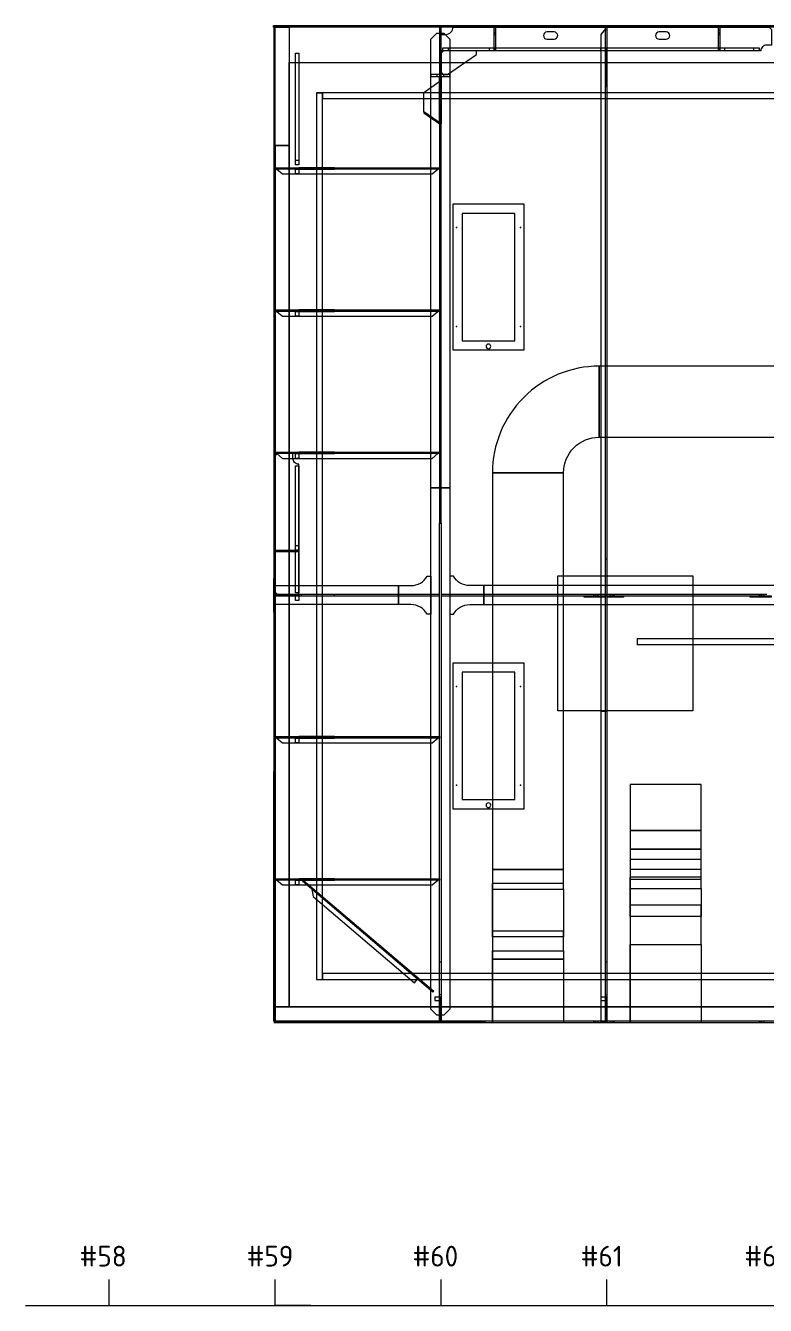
# Model space of a CAD drawing. Header units: millimetres. Extents: x -35117 to 70520, y -28859 to 27816.
# Drawn here: x 28503 to 31624, y -21036 to -15636 of the extents above; entities that cross this region are included whole.
import ezdxf

# ---------------------------------------------------------------- set-up
doc = ezdxf.new("R2010")
doc.units = ezdxf.units.MM
for name, color, linetype in [('-1', 7, 'Continuous'), ('-1102', 7, 'Continuous'), ('-1103', 7, 'Continuous'), ('-1109', 7, 'Continuous'), ('-1113', 7, 'Continuous'), ('-1114', 7, 'Continuous'), ('-1513', 7, 'Continuous'), ('-1602', 7, 'Continuous'), ('1', 7, 'Continuous')]:
    doc.layers.add(name, color=color, linetype=linetype)
doc.styles.add('Style_GOST_type_B', font='GOST type B')

msp = doc.modelspace()

# ---------------------------------------------------------------- linework, layer by layer
at = {"layer": '-1', "color": 1, "lineweight": 0}
for p, q in [((28855.364, -21035.87), (28855.364, -20926.495)), ((29555.364, -21035.87), (29555.364, -20926.495)), ((30255.364, -21035.87), (30255.364, -20926.495)), ((30955.364, -21035.87), (30955.364, -20926.495)), ((28502.818, -21035.87), (36042.652, -21035.87))]:
    msp.add_line(p, q, dxfattribs=at)
at = {"layer": '-1102', "color": 3, "lineweight": 0}
for p, q in [((29555.365, -17212.87), (29550.365, -17212.87)), ((29550.365, -17212.87), (29550.365, -17968.87)), ((29555.365, -17968.87), (29555.365, -17212.87)), ((29550.365, -17968.87), (29555.365, -17968.87)), ((29555.365, -17968.87), (29550.365, -17968.87)), ((29550.365, -17971.154), (29555.365, -17971.154)), ((29550.365, -17977.657), (29555.365, -17977.657)), ((29555.365, -17971.154), (29555.365, -17968.87)), ((29555.365, -17977.657), (29555.365, -17971.154)), ((29555.365, -17987.39), (29555.365, -17977.657)), ((29550.365, -17987.39), (29555.365, -17987.39)), ((29550.365, -17998.87), (29555.365, -17998.87)), ((30249.365, -18035.87), (29550.365, -18035.87)), ((29555.365, -17998.87), (29555.365, -17987.39)), ((29555.365, -18078.87), (29555.365, -17998.87)), ((30249.365, -18041.87), (30249.365, -18035.87)), ((30255.365, -18035.87), (30255.365, -18041.87)), ((30899.365, -18035.87), (30255.365, -18035.87)), ((30899.365, -18041.87), (30899.365, -18035.87)), ((30899.365, -18035.87), (30899.365, -18041.87)), ((30901.648, -18035.87), (30899.365, -18035.87)), ((30901.648, -18041.87), (30901.648, -18035.87)), ((30908.152, -18035.87), (30901.648, -18035.87)), ((30908.152, -18041.87), (30908.152, -18035.87)), ((30917.884, -18035.87), (30908.152, -18035.87)), ((30917.884, -18041.87), (30917.884, -18035.87)), ((30929.365, -18035.87), (30917.884, -18035.87)), ((30929.365, -18035.87), (30929.365, -18041.87)), ((30955.365, -18035.87), (30929.365, -18035.87)), ((30955.365, -18035.87), (30955.365, -18041.87)), ((30966.845, -18035.87), (30955.365, -18035.87)), ((30966.845, -18035.87), (30966.845, -18041.87)), ((30976.578, -18035.87), (30966.845, -18035.87)), ((30976.578, -18035.87), (30976.578, -18041.87)), ((30983.082, -18035.87), (30976.578, -18035.87)), ((30983.082, -18035.87), (30983.082, -18041.87)), ((30985.365, -18035.87), (30983.082, -18035.87)), ((30985.365, -18035.87), (30985.365, -18041.87)), ((31599.365, -18035.87), (30985.365, -18035.87)), ((30985.365, -18041.87), (30985.365, -18035.87)), ((31599.365, -18041.87), (31599.365, -18035.87)), ((31599.365, -18035.87), (31599.365, -18041.87)), ((31601.648, -18035.87), (31599.365, -18035.87)), ((31601.648, -18041.87), (31601.648, -18035.87)), ((31608.152, -18035.87), (31601.648, -18035.87)), ((31608.152, -18041.87), (31608.152, -18035.87)), ((31617.884, -18035.87), (31608.152, -18035.87)), ((31617.884, -18041.87), (31617.884, -18035.87)), ((31629.365, -18035.87), (31617.884, -18035.87)), ((29550.365, -18041.87), (30249.365, -18041.87)), ((29550.365, -18078.87), (29555.365, -18078.87)), ((29555.365, -18090.351), (29555.365, -18078.87)), ((30255.365, -18041.87), (30899.365, -18041.87)), ((30899.365, -18041.87), (30901.648, -18041.87)), ((30901.648, -18041.87), (30908.152, -18041.87)), ((30908.152, -18041.87), (30917.884, -18041.87)), ((30917.884, -18041.87), (30929.365, -18041.87)), ((30929.365, -18041.87), (30955.365, -18041.87)), ((30955.365, -18041.87), (30966.845, -18041.87)), ((30966.845, -18041.87), (30976.578, -18041.87)), ((30976.578, -18041.87), (30983.082, -18041.87)), ((30983.082, -18041.87), (30985.365, -18041.87)), ((30985.365, -18041.87), (31599.365, -18041.87)), ((31599.365, -18041.87), (31601.648, -18041.87)), ((31601.648, -18041.87), (31608.152, -18041.87)), ((31608.152, -18041.87), (31617.884, -18041.87)), ((31617.884, -18041.87), (31629.365, -18041.87)), ((29555.365, -18090.351), (29550.365, -18090.351)), ((29555.365, -18100.084), (29550.365, -18100.084)), ((29555.365, -18106.586), (29550.365, -18106.586)), ((29555.365, -18108.87), (29550.365, -18108.87)), ((29550.365, -18108.87), (29550.365, -18782.87)), ((29550.365, -18108.87), (29555.365, -18108.87)), ((29555.365, -18100.084), (29555.365, -18090.351)), ((29555.365, -18106.586), (29555.365, -18100.084)), ((29555.365, -18108.87), (29555.365, -18106.586)), ((29555.365, -18782.87), (29555.365, -18108.87)), ((29550.365, -18782.87), (29555.365, -18782.87)), ((29550.365, -19841.87), (35150.365, -19841.87)), ((30440.365, -19835.87), (30440.365, -19841.87)), ((30899.365, -19835.87), (30440.365, -19835.87)), ((30440.365, -19841.87), (30899.365, -19841.87)), ((30899.365, -19841.87), (30899.365, -19835.87)), ((30899.365, -19835.87), (30899.365, -19841.87)), ((30901.648, -19835.87), (30899.365, -19835.87)), ((30899.365, -19841.87), (30901.648, -19841.87)), ((30901.648, -19841.87), (30901.648, -19835.87)), ((30908.152, -19835.87), (30901.648, -19835.87)), ((30901.648, -19841.87), (30908.152, -19841.87)), ((30908.152, -19841.87), (30908.152, -19835.87)), ((30917.884, -19835.87), (30908.152, -19835.87)), ((30908.152, -19841.87), (30917.884, -19841.87)), ((30917.884, -19841.87), (30917.884, -19835.87)), ((30929.365, -19835.87), (30917.884, -19835.87)), ((30917.884, -19841.87), (30929.365, -19841.87)), ((30929.365, -19835.87), (30929.365, -19841.87)), ((30955.365, -19835.87), (30929.365, -19835.87)), ((30929.365, -19841.87), (30955.365, -19841.87)), ((30955.365, -19835.87), (30955.365, -19841.87)), ((30966.845, -19835.87), (30955.365, -19835.87)), ((30955.365, -19841.87), (30966.845, -19841.87)), ((30966.845, -19835.87), (30966.845, -19841.87)), ((30976.578, -19835.87), (30966.845, -19835.87)), ((30966.845, -19841.87), (30976.578, -19841.87)), ((30976.578, -19835.87), (30976.578, -19841.87)), ((30983.082, -19835.87), (30976.578, -19835.87)), ((30976.578, -19841.87), (30983.082, -19841.87)), ((30983.082, -19835.87), (30983.082, -19841.87)), ((30985.365, -19835.87), (30983.082, -19835.87)), ((30983.082, -19841.87), (30985.365, -19841.87)), ((30985.365, -19835.87), (30985.365, -19841.87)), ((31599.365, -19835.87), (30985.365, -19835.87)), ((30985.365, -19841.87), (30985.365, -19835.87)), ((30985.365, -19841.87), (31599.365, -19841.87)), ((31599.365, -19841.87), (31599.365, -19835.87)), ((31599.365, -19835.87), (31599.365, -19841.87)), ((31601.648, -19835.87), (31599.365, -19835.87)), ((31601.648, -19841.87), (31601.648, -19835.87)), ((31608.152, -19835.87), (31601.648, -19835.87)), ((31608.152, -19841.87), (31608.152, -19835.87)), ((31617.884, -19835.87), (31608.152, -19835.87)), ((31617.884, -19841.87), (31617.884, -19835.87)), ((31629.365, -19835.87), (31617.884, -19835.87))]:
    msp.add_line(p, q, dxfattribs=at)
for points in [[(29550.365, -15635.87), (33059.644, -15635.87)], [(29550.365, -15642.87), (29550.365, -17212.87), (29555.365, -17212.87), (29555.365, -15642.87), (29550.365, -15642.87)], [(33059.644, -15642.87), (29550.365, -15642.87)], [(30249.365, -15642.87), (30249.365, -17735.87), (30255.365, -17735.87), (30255.365, -15642.87), (30249.365, -15642.87)], [(30249.365, -15642.87), (30249.365, -15842.87), (30255.365, -15842.87), (30255.365, -15642.87), (30249.365, -15642.87)], [(30249.365, -19835.87), (30249.365, -17735.87), (30255.365, -17735.87), (30255.365, -19835.87), (30249.365, -19835.87)], [(29550.365, -19835.87), (29550.365, -18782.87), (29555.365, -18782.87), (29555.365, -19835.87), (29550.365, -19835.87)], [(29550.365, -19835.87), (30440.365, -19835.87), (30440.365, -19841.87), (29550.365, -19841.87)]]:
    msp.add_lwpolyline(points, dxfattribs=at)
at = {"layer": '-1103', "color": 7, "lineweight": 0}
for p, q in [((30859.365, -19841.87), (30948.365, -19841.87)), ((30930.712, -19841.87), (30928.569, -19841.87)), ((30934.365, -19841.87), (30930.712, -19841.87)), ((30950.365, -19841.87), (30935.365, -19841.87)), ((30956.365, -19841.87), (30950.365, -19841.87)), ((30956.365, -19841.87), (31025.365, -19841.87))]:
    msp.add_line(p, q, dxfattribs=at)
for points in [[(30859.365, -18041.87), (30948.365, -18041.87), (30948.365, -18047.87), (30859.365, -18047.87), (30859.365, -18041.87)], [(30956.365, -18041.87), (31025.365, -18041.87), (31025.365, -18047.87), (30956.365, -18047.87), (30956.365, -18041.87)], [(31559.365, -18041.87), (31648.365, -18041.87), (31648.365, -18047.87), (31559.365, -18047.87), (31559.365, -18041.87)]]:
    msp.add_lwpolyline(points, dxfattribs=at)
at = {"layer": '-1109', "color": 1, "lineweight": 0}
for p, q in [((30479.365, -15642.87), (30485.365, -15642.87)), ((30479.365, -15654.351), (30479.365, -15642.87)), ((30479.365, -15654.351), (30485.365, -15654.351)), ((30479.365, -15664.084), (30479.365, -15654.351)), ((30485.365, -15642.87), (30485.365, -15654.351)), ((30485.365, -15654.351), (30485.365, -15664.084)), ((30949.365, -15642.87), (30955.365, -15642.87)), ((30949.365, -15652.87), (30949.365, -15642.87)), ((30949.365, -15652.87), (30955.365, -15652.87)), ((30949.365, -15742.87), (30949.365, -15652.87)), ((30955.365, -15642.87), (30955.365, -15652.87)), ((30955.365, -15652.87), (30955.365, -15742.87)), ((31425.365, -15642.87), (31431.365, -15642.87)), ((31425.365, -15654.351), (31425.365, -15642.87)), ((31425.365, -15654.351), (31431.365, -15654.351)), ((31425.365, -15664.084), (31425.365, -15654.351)), ((31431.365, -15642.87), (31431.365, -15654.351)), ((31431.365, -15654.351), (31431.365, -15664.084)), ((30479.365, -15664.084), (30485.365, -15664.084)), ((30479.365, -15670.586), (30479.365, -15664.084)), ((30479.365, -15670.586), (30485.365, -15670.586)), ((30479.365, -15672.87), (30479.365, -15670.586)), ((30479.365, -15672.87), (30485.365, -15672.87)), ((30479.365, -15742.87), (30479.365, -15672.87)), ((30485.365, -15672.87), (30479.365, -15672.87)), ((30485.365, -15664.084), (30485.365, -15670.586)), ((30485.365, -15670.586), (30485.365, -15672.87)), ((30485.365, -15672.87), (30485.365, -15742.87)), ((31425.365, -15664.084), (31431.365, -15664.084)), ((31425.365, -15670.586), (31425.365, -15664.084)), ((31425.365, -15670.586), (31431.365, -15670.586)), ((31425.365, -15672.87), (31425.365, -15670.586)), ((31425.365, -15672.87), (31431.365, -15672.87)), ((31425.365, -15742.87), (31425.365, -15672.87)), ((31431.365, -15672.87), (31425.365, -15672.87)), ((31431.365, -15664.084), (31431.365, -15670.586)), ((31431.365, -15670.586), (31431.365, -15672.87)), ((31431.365, -15672.87), (31431.365, -15742.87)), ((29641.973, -15752.87), (29655.365, -15752.87)), ((29641.973, -16204.885), (29641.973, -15752.87)), ((29655.365, -15752.87), (29655.365, -16204.885)), ((30262.515, -15742.87), (30262.515, -15729.478)), ((30262.515, -15729.478), (30286.35, -15729.478)), ((30286.35, -15742.87), (30262.515, -15742.87)), ((30286.35, -15742.87), (30286.35, -15729.478)), ((30286.35, -15729.478), (31573.38, -15729.478)), ((31573.38, -15742.87), (30286.35, -15742.87)), ((30485.365, -15742.87), (30479.365, -15742.87)), ((30955.365, -15742.87), (30949.365, -15742.87)), ((31431.365, -15742.87), (31425.365, -15742.87)), ((31573.38, -15729.478), (31573.38, -15742.87)), ((31573.38, -15729.478), (31597.215, -15729.478)), ((31597.215, -15742.87), (31573.38, -15742.87)), ((31597.215, -15729.478), (31597.215, -15742.87)), ((29555.365, -16241.87), (29555.365, -16235.87)), ((29555.365, -16235.87), (29565.365, -16235.87)), ((29565.365, -16241.87), (29555.365, -16241.87)), ((29565.365, -16241.87), (29565.365, -16235.87)), ((29565.365, -16235.87), (29655.365, -16235.87)), ((29655.365, -16241.87), (29565.365, -16241.87)), ((29655.365, -16204.885), (29641.973, -16204.885)), ((29641.973, -16223.124), (29641.973, -16204.885)), ((29655.365, -16223.124), (29641.973, -16223.124)), ((29655.365, -16204.885), (29655.365, -16223.124)), ((29655.365, -16235.87), (29655.365, -16241.87)), ((29555.365, -16841.87), (29555.365, -16835.87)), ((29555.365, -16835.87), (29565.365, -16835.87)), ((29565.365, -16841.87), (29555.365, -16841.87)), ((29565.365, -16841.87), (29565.365, -16835.87)), ((29565.365, -16835.87), (29655.365, -16835.87)), ((29655.365, -16841.87), (29565.365, -16841.87)), ((29655.365, -16835.87), (29655.365, -16841.87)), ((29555.365, -17441.87), (29555.365, -17435.87)), ((29555.365, -17435.87), (29565.365, -17435.87)), ((29565.365, -17441.87), (29555.365, -17441.87)), ((29565.365, -17441.87), (29565.365, -17435.87)), ((29565.365, -17435.87), (29655.365, -17435.87)), ((29655.365, -17441.87), (29565.365, -17441.87)), ((29655.365, -17435.87), (29655.365, -17441.87)), ((29555.365, -17855.87), (29555.365, -17849.87)), ((29555.365, -17849.87), (29570.365, -17849.87)), ((29570.365, -17855.87), (29555.365, -17855.87)), ((29570.365, -17849.87), (29570.365, -17855.87)), ((29570.365, -17849.87), (29633.045, -17849.87)), ((29633.045, -17855.87), (29570.365, -17855.87)), ((29633.045, -17849.87), (29633.045, -17855.87)), ((29633.045, -17849.87), (29655.365, -17849.87)), ((29655.365, -17855.87), (29633.045, -17855.87)), ((29655.365, -17849.87), (29655.365, -17855.87)), ((29555.365, -18041.87), (29555.365, -18035.87)), ((29555.365, -18035.87), (29568.759, -18035.87)), ((29568.759, -18041.87), (29568.759, -18035.87)), ((29568.759, -18035.87), (29580.113, -18035.87)), ((29580.113, -18041.87), (29580.113, -18035.87)), ((29580.113, -18035.87), (29587.701, -18035.87)), ((29587.701, -18041.87), (29587.701, -18035.87)), ((29587.701, -18035.87), (29590.365, -18035.87)), ((29590.365, -18041.87), (29590.365, -18035.87)), ((29590.365, -18035.87), (29655.365, -18035.87)), ((29655.365, -18035.87), (29655.365, -18041.87)), ((29568.759, -18041.87), (29555.365, -18041.87)), ((29580.113, -18041.87), (29568.759, -18041.87)), ((29587.701, -18041.87), (29580.113, -18041.87)), ((29590.365, -18041.87), (29587.701, -18041.87)), ((29655.365, -18041.87), (29590.365, -18041.87)), ((29555.365, -18641.87), (29555.365, -18635.87)), ((29555.365, -18635.87), (29565.365, -18635.87)), ((29565.365, -18641.87), (29555.365, -18641.87)), ((29565.365, -18641.87), (29565.365, -18635.87)), ((29565.365, -18635.87), (29655.365, -18635.87)), ((29655.365, -18641.87), (29565.365, -18641.87)), ((29655.365, -18635.87), (29655.365, -18641.87)), ((29555.365, -19241.87), (29555.365, -19235.87)), ((29555.365, -19235.87), (29565.365, -19235.87)), ((29565.365, -19241.87), (29555.365, -19241.87)), ((29565.365, -19241.87), (29565.365, -19235.87)), ((29565.365, -19235.87), (29655.365, -19235.87)), ((29655.365, -19241.87), (29565.365, -19241.87)), ((29655.365, -19235.87), (29655.365, -19241.87)), ((30955.365, -19735.87), (30949.365, -19735.87)), ((30949.365, -19735.87), (30949.365, -19805.87)), ((30955.365, -19805.87), (30955.365, -19735.87)), ((30949.365, -19805.87), (30955.365, -19805.87)), ((30955.365, -19805.87), (30949.365, -19805.87)), ((30949.365, -19805.87), (30949.365, -19808.154)), ((30949.365, -19808.154), (30955.365, -19808.154)), ((30949.365, -19808.154), (30949.365, -19814.657)), ((30949.365, -19814.657), (30955.365, -19814.657)), ((30949.365, -19814.657), (30949.365, -19824.389)), ((30955.365, -19808.154), (30955.365, -19805.87)), ((30955.365, -19814.657), (30955.365, -19808.154)), ((30955.365, -19824.389), (30955.365, -19814.657)), ((30949.365, -19824.389), (30955.365, -19824.389)), ((30949.365, -19824.389), (30949.365, -19835.87)), ((30949.365, -19835.87), (30955.365, -19835.87)), ((30955.365, -19835.87), (30955.365, -19824.389))]:
    msp.add_line(p, q, dxfattribs=at)
for points in [[(30305.365, -15642.87), (31639.365, -15642.87), (31649.365, -15652.87), (31649.365, -15717.87), (31629.365, -15717.87, 0.1989086), (31611.687, -15725.192, 0.19891377), (31604.365, -15742.87), (30255.365, -15742.87), (30255.365, -15672.87), (30275.365, -15672.87, 0.1989098), (30296.578, -15664.084, 0.1989098), (30305.365, -15642.87, 0.1989098)], [(30702.365, -15692.87), (30732.365, -15692.87, 0.19891591), (30742.971, -15688.477, 0.19891338), (30747.365, -15677.87, 0.19891338), (30742.971, -15667.264, 0.19891338), (30732.365, -15662.87), (30702.365, -15662.87, 0.19891338), (30691.759, -15667.264, 0.19891338), (30687.365, -15677.87, 0.19891338), (30691.759, -15688.477, 0.19891591), (30702.365, -15692.87, 0.19891591)], [(31175.365, -15692.87), (31205.365, -15692.87, 0.19891591), (31215.972, -15688.477, 0.19891338), (31220.365, -15677.87, 0.19891338), (31215.972, -15667.264, 0.19891338), (31205.365, -15662.87), (31175.365, -15662.87, 0.19891338), (31164.758, -15667.264, 0.19891338), (31160.365, -15677.87, 0.19891338), (31164.758, -15688.477, 0.19891591), (31175.365, -15692.87, 0.19891591)], [(29555.365, -17451.87), (29555.365, -18025.87), (29565.365, -18035.87), (29655.365, -18035.87), (29655.365, -17486.87, -0.19890708), (29637.687, -17479.548, -0.19891743), (29630.365, -17461.87), (29630.365, -17441.87), (29565.365, -17441.87), (29555.365, -17451.87)]]:
    msp.add_lwpolyline(points, format="xyb", dxfattribs=at)
for points in [[(30949.365, -18528.87), (30949.365, -15650.021), (30929.365, -15673.856), (30929.365, -18528.87), (30949.365, -18528.87)], [(30955.365, -15642.87), (30955.365, -18528.87), (30949.365, -18528.87), (30949.365, -15642.87), (30955.365, -15642.87)], [(30479.365, -15742.87), (30459.365, -15742.87), (30459.365, -15729.478), (30479.365, -15729.478), (30479.365, -15742.87)], [(30949.365, -15742.87), (30929.365, -15742.87), (30929.365, -15729.478), (30949.365, -15729.478), (30949.365, -15742.87)], [(31451.365, -15742.87), (31431.365, -15742.87), (31431.365, -15729.478), (31451.365, -15729.478), (31451.365, -15742.87)], [(29555.365, -16235.87), (30249.365, -16235.87), (30249.365, -16241.87), (29555.365, -16241.87), (29555.365, -16235.87)], [(30242.214, -16241.87), (29562.515, -16241.87), (29586.35, -16261.87), (30218.379, -16261.87), (30242.214, -16241.87)], [(29655.365, -16241.87), (29655.365, -16261.87), (29641.973, -16261.87), (29641.973, -16241.87), (29655.365, -16241.87)], [(29555.365, -16835.87), (30249.365, -16835.87), (30249.365, -16841.87), (29555.365, -16841.87), (29555.365, -16835.87)], [(30242.214, -16841.87), (29562.515, -16841.87), (29586.35, -16861.87), (30218.379, -16861.87), (30242.214, -16841.87)], [(29655.365, -16841.87), (29655.365, -16861.87), (29641.973, -16861.87), (29641.973, -16841.87), (29655.365, -16841.87)], [(29555.365, -17435.87), (30249.365, -17435.87), (30249.365, -17441.87), (29555.365, -17441.87), (29555.365, -17435.87)], [(30242.214, -17441.87), (29562.515, -17441.87), (29586.35, -17461.87), (30218.379, -17461.87), (30242.214, -17441.87)], [(29655.365, -17441.87), (29655.365, -17461.87), (29641.973, -17461.87), (29641.973, -17441.87), (29655.365, -17441.87)], [(29655.365, -17494.021), (29655.365, -18028.72), (29641.973, -18028.72), (29641.973, -17494.021), (29655.365, -17494.021)], [(29655.365, -17829.87), (29655.365, -17849.87), (29641.973, -17849.87), (29641.973, -17829.87), (29655.365, -17829.87)], [(29655.365, -18041.87), (29655.365, -18061.87), (29641.973, -18061.87), (29641.973, -18041.87), (29655.365, -18041.87)], [(30949.365, -19841.87), (30949.365, -18528.87), (30929.365, -18528.87), (30929.365, -19841.87)], [(30949.365, -19841.87), (30949.365, -18528.87), (30955.365, -18528.87)], [(30955.365, -18528.87), (30955.365, -19841.87)], [(29555.365, -18635.87), (30249.365, -18635.87), (30249.365, -18641.87), (29555.365, -18641.87), (29555.365, -18635.87)], [(30242.214, -18641.87), (29562.515, -18641.87), (29586.35, -18661.87), (30218.379, -18661.87), (30242.214, -18641.87)], [(29655.365, -18641.87), (29655.365, -18661.87), (29641.973, -18661.87), (29641.973, -18641.87), (29655.365, -18641.87)], [(29555.365, -19235.87), (30249.365, -19235.87), (30249.365, -19241.87), (29555.365, -19241.87), (29555.365, -19235.87)], [(30242.214, -19241.87), (29562.515, -19241.87), (29586.35, -19261.87), (30218.379, -19261.87), (30242.214, -19241.87)], [(29655.365, -19241.87), (29655.365, -19261.87), (29641.973, -19261.87), (29641.973, -19241.87), (29655.365, -19241.87)], [(29674.27, -19241.87), (30224.365, -19710.038), (30220.476, -19714.607), (29670.381, -19246.439), (29674.27, -19241.87)], [(30155.745, -19659.517), (29710.095, -19280.239), (29715.284, -19310.918), (30142.783, -19674.748), (30155.745, -19659.517)], [(30249.365, -19735.87), (30229.365, -19735.87), (30229.365, -19749.262), (30249.365, -19749.262), (30249.365, -19735.87)], [(30255.365, -19835.87), (30255.365, -19735.87), (30249.365, -19735.87), (30249.365, -19835.87), (30255.365, -19835.87)], [(30949.365, -19735.87), (30929.365, -19735.87), (30929.365, -19749.262), (30949.365, -19749.262), (30949.365, -19735.87)]]:
    msp.add_lwpolyline(points, dxfattribs=at)
at = {"layer": '-1113', "color": 1, "lineweight": 0}
for p, q in [((30212.365, -15842.87), (30212.365, -15850.87)), ((30237.365, -15842.87), (30212.365, -15842.87)), ((30212.365, -15850.87), (30237.365, -15850.87)), ((30237.365, -15842.87), (30237.365, -15850.87)), ((30267.365, -15842.87), (30237.365, -15842.87)), ((30237.365, -15850.87), (30267.365, -15850.87)), ((30267.365, -15850.87), (30267.365, -15842.87)), ((30292.365, -15842.87), (30267.365, -15842.87)), ((30267.365, -15850.87), (30292.365, -15850.87)), ((30292.365, -15850.87), (30292.365, -15842.87))]:
    msp.add_line(p, q, dxfattribs=at)
for points in [[(30212.365, -15692.87), (30237.365, -15667.87), (30267.365, -15667.87), (30292.365, -15692.87), (30292.365, -17585.87), (30212.365, -17585.87), (30212.365, -15692.87)], [(30212.365, -17585.87), (30292.365, -17585.87), (30292.365, -19785.87), (30267.365, -19810.87), (30237.365, -19810.87), (30212.365, -19785.87), (30212.365, -17585.87)], [(30075.365, -17998.87), (30075.365, -18078.87), (29550.365, -18078.87)], [(29550.365, -17998.87), (30075.365, -17998.87)], [(30435.365, -17998.87), (30435.365, -18078.87), (32175.365, -18078.87), (32175.365, -17998.87), (30435.365, -17998.87)]]:
    msp.add_lwpolyline(points, dxfattribs=at)
for points in [[(30128.082, -17998.87, 0.13165218), (30168.083, -17988.152, 0.13165264), (30197.365, -17958.87), (30212.365, -17958.87), (30212.365, -18118.87), (30197.365, -18118.87, 0.13165092), (30168.083, -18089.588, 0.13165218), (30128.082, -18078.87), (30075.365, -18078.87), (30075.365, -17998.87), (30128.082, -17998.87)], [(30376.647, -17998.87, -0.13165218), (30336.647, -17988.152, -0.13165264), (30307.365, -17958.87), (30292.365, -17958.87), (30292.365, -18118.87), (30307.365, -18118.87, -0.13165092), (30336.647, -18089.588, -0.13165218), (30376.647, -18078.87), (30435.365, -18078.87), (30435.365, -17998.87), (30376.647, -17998.87)]]:
    msp.add_lwpolyline(points, format="xyb", dxfattribs=at)
at = {"layer": '-1114', "color": 4, "lineweight": 0}
for p, q in [((30955.365, -15742.87), (30949.365, -15742.87)), ((30949.365, -15742.87), (30949.365, -15752.87)), ((30955.365, -15752.87), (30949.365, -15752.87)), ((30949.365, -15752.87), (30949.365, -15892.87)), ((30955.365, -15752.87), (30955.365, -15742.87)), ((30955.365, -15892.87), (30955.365, -15752.87)), ((30949.365, -15892.87), (30955.365, -15892.87)), ((30255.365, -16050.87), (30182.382, -15999.264)), ((29655.365, -16235.87), (29655.365, -16241.87)), ((29665.365, -16235.87), (29655.365, -16235.87)), ((29655.365, -16241.87), (29665.365, -16241.87)), ((29665.365, -16235.87), (29665.365, -16241.87)), ((29805.365, -16235.87), (29665.365, -16235.87)), ((29665.365, -16241.87), (29805.365, -16241.87)), ((29805.365, -16241.87), (29805.365, -16235.87)), ((30099.365, -16241.87), (30099.365, -16235.87)), ((30099.365, -16235.87), (30239.365, -16235.87)), ((30239.365, -16241.87), (30099.365, -16241.87)), ((30239.365, -16235.87), (30239.365, -16241.87)), ((30239.365, -16235.87), (30249.365, -16235.87)), ((30249.365, -16241.87), (30239.365, -16241.87)), ((30249.365, -16235.87), (30249.365, -16241.87)), ((29655.365, -16835.87), (29655.365, -16841.87)), ((29665.365, -16835.87), (29655.365, -16835.87)), ((29655.365, -16841.87), (29665.365, -16841.87)), ((29665.365, -16835.87), (29665.365, -16841.87)), ((29805.365, -16835.87), (29665.365, -16835.87)), ((29665.365, -16841.87), (29805.365, -16841.87)), ((29805.365, -16841.87), (29805.365, -16835.87)), ((30099.365, -16841.87), (30099.365, -16835.87)), ((30099.365, -16835.87), (30239.365, -16835.87)), ((30239.365, -16841.87), (30099.365, -16841.87)), ((30239.365, -16835.87), (30239.365, -16841.87)), ((30239.365, -16835.87), (30249.365, -16835.87)), ((30249.365, -16841.87), (30239.365, -16841.87)), ((30249.365, -16835.87), (30249.365, -16841.87)), ((29655.365, -17435.87), (29655.365, -17441.87)), ((29665.365, -17435.87), (29655.365, -17435.87)), ((29655.365, -17441.87), (29665.365, -17441.87)), ((29665.365, -17435.87), (29665.365, -17441.87)), ((29805.365, -17435.87), (29665.365, -17435.87)), ((29665.365, -17441.87), (29805.365, -17441.87)), ((29805.365, -17441.87), (29805.365, -17435.87)), ((30099.365, -17441.87), (30099.365, -17435.87)), ((30099.365, -17435.87), (30239.365, -17435.87)), ((30239.365, -17441.87), (30099.365, -17441.87)), ((30239.365, -17435.87), (30239.365, -17441.87)), ((30239.365, -17435.87), (30249.365, -17435.87)), ((30249.365, -17441.87), (30239.365, -17441.87)), ((30249.365, -17435.87), (30249.365, -17441.87)), ((29655.365, -18035.87), (29655.365, -18041.87)), ((29665.365, -18035.87), (29655.365, -18035.87)), ((29665.365, -18035.87), (29665.365, -18041.87)), ((29805.365, -18035.87), (29665.365, -18035.87)), ((29805.365, -18041.87), (29805.365, -18035.87)), ((29655.365, -18041.87), (29665.365, -18041.87)), ((29665.365, -18041.87), (29805.365, -18041.87)), ((29655.365, -18635.87), (29655.365, -18641.87)), ((29665.365, -18635.87), (29655.365, -18635.87)), ((29655.365, -18641.87), (29665.365, -18641.87)), ((29665.365, -18635.87), (29665.365, -18641.87)), ((29805.365, -18635.87), (29665.365, -18635.87)), ((29665.365, -18641.87), (29805.365, -18641.87)), ((29805.365, -18641.87), (29805.365, -18635.87)), ((30099.365, -18641.87), (30099.365, -18635.87)), ((30099.365, -18635.87), (30239.365, -18635.87)), ((30239.365, -18641.87), (30099.365, -18641.87)), ((30239.365, -18635.87), (30239.365, -18641.87)), ((30239.365, -18635.87), (30249.365, -18635.87)), ((30249.365, -18641.87), (30239.365, -18641.87)), ((30249.365, -18635.87), (30249.365, -18641.87)), ((29655.365, -19235.87), (29655.365, -19241.87)), ((29665.365, -19235.87), (29655.365, -19235.87)), ((29655.365, -19241.87), (29665.365, -19241.87)), ((29665.365, -19235.87), (29665.365, -19241.87)), ((29805.365, -19235.87), (29665.365, -19235.87)), ((29665.365, -19241.87), (29805.365, -19241.87)), ((29805.365, -19241.87), (29805.365, -19235.87)), ((30099.365, -19241.87), (30099.365, -19235.87)), ((30099.365, -19235.87), (30239.365, -19235.87)), ((30239.365, -19241.87), (30099.365, -19241.87)), ((30239.365, -19235.87), (30239.365, -19241.87)), ((30239.365, -19235.87), (30249.365, -19235.87)), ((30249.365, -19241.87), (30239.365, -19241.87)), ((30249.365, -19235.87), (30249.365, -19241.87)), ((30249.365, -19585.87), (30255.365, -19585.87)), ((30249.365, -19725.87), (30249.365, -19585.87)), ((30255.365, -19585.87), (30255.365, -19725.87)), ((30949.365, -19585.87), (30955.365, -19585.87)), ((30949.365, -19725.87), (30949.365, -19585.87)), ((30955.365, -19585.87), (30955.365, -19725.87)), ((30255.365, -19725.87), (30249.365, -19725.87)), ((30249.365, -19735.87), (30249.365, -19725.87)), ((30255.365, -19735.87), (30249.365, -19735.87)), ((30255.365, -19725.87), (30255.365, -19735.87)), ((30955.365, -19725.87), (30949.365, -19725.87)), ((30949.365, -19735.87), (30949.365, -19725.87)), ((30955.365, -19735.87), (30949.365, -19735.87)), ((30955.365, -19725.87), (30955.365, -19735.87)), ((30255.365, -19841.87), (30249.365, -19841.87)), ((29565.365, -21035.87), (29555.365, -21035.87)), ((29705.365, -21035.87), (29565.365, -21035.87))]:
    msp.add_line(p, q, dxfattribs=at)
for points in [[(30255.365, -15752.87), (30255.365, -15832.87), (30265.365, -15842.87), (30282.365, -15842.87), (30405.365, -15757.87), (30405.365, -15742.87), (30265.365, -15742.87), (30255.365, -15752.87)], [(30182.382, -15999.264), (30182.382, -15917.477), (30255.365, -15865.87), (30255.365, -16050.87)], [(30255.365, -15850.87), (30255.365, -16050.87), (30249.365, -16050.87), (30249.365, -15850.87), (30255.365, -15850.87)], [(30182.382, -15999.264), (30182.382, -16003.507), (30255.365, -16055.113), (30255.365, -16050.87)], [(30955.365, -17885.87), (30955.365, -18035.87), (30949.365, -18035.87), (30949.365, -17885.87), (30955.365, -17885.87)]]:
    msp.add_lwpolyline(points, dxfattribs=at)
at = {"layer": '-1513', "color": 34, "lineweight": 0}
for p, q in [((29615.24, -15641.896), (29615.24, -15791.896)), ((32981.228, -15641.896), (29615.24, -15641.896)), ((29615.24, -15791.896), (32981.228, -15791.896)), ((29555.163, -16142.17), (29555.163, -19775.933)), ((29555.163, -19775.933), (29555.163, -16142.17)), ((29555.163, -16142.17), (29615.163, -16142.17)), ((35090.619, -19775.87), (29555.279, -19775.87)), ((29555.279, -19775.87), (35090.619, -19775.87))]:
    msp.add_line(p, q, dxfattribs=at)
at = {"layer": '-1513', "color": 231, "lineweight": 0}
for p, q in [((29755.343, -15919.021), (29730.343, -15919.021)), ((29730.343, -15919.021), (29730.343, -15919.024)), ((29730.343, -15919.024), (29755.343, -15919.024)), ((29730.343, -15919.024), (29730.344, -19660.826)), ((29755.343, -15919.024), (29755.343, -15919.021)), ((29755.344, -19660.826), (29755.343, -15919.024)), ((34949.101, -19635.86), (29755.351, -19635.861)), ((29755.351, -19635.861), (29755.351, -19660.861)), ((29730.344, -19660.826), (29755.344, -19660.826)), ((29730.344, -19660.828), (29755.344, -19660.828)), ((29755.351, -19660.861), (34949.101, -19660.86))]:
    msp.add_line(p, q, dxfattribs=at)
at = {"layer": '-1513', "color": 34, "lineweight": 0}
for points in [[(29555.2, -16142.094), (29555.2, -15641.9), (29615.2, -15641.9), (29615.2, -16142.094), (29555.2, -16142.094)], [(33049.365, -16902.356), (33019.724, -16902.356), (35090.545, -16902.372), (35090.42, -19775.839), (29615.029, -19775.888), (29615.029, -15791.903), (33049.365, -15791.953), (33049.365, -16141.954), (32255.974, -16141.971), (32255.974, -16486.161), (33049.365, -16486.098), (33049.365, -16902.356)], [(29615.163, -16142.17), (29615.163, -19775.933), (29555.163, -19775.933)], [(35090.619, -19835.871), (29555.279, -19835.87), (29555.279, -19775.87)]]:
    msp.add_lwpolyline(points, dxfattribs=at)
at = {"layer": '-1513', "color": 231, "lineweight": 0}
for points in [[(33059.644, -15918.9), (29755.351, -15918.9), (29755.351, -15943.9)], [(29755.351, -15943.9), (33059.644, -15943.9)]]:
    msp.add_lwpolyline(points, dxfattribs=at)
at = {"layer": '-1602', "color": 6, "lineweight": 0}
for p, q in [((30472.139, -17522.851), (30472.139, -19196.371)), ((30472.139, -17522.851), (30472.139, -19196.371)), ((30472.139, -19279.22), (30472.139, -19255.549)), ((30772.138, -19279.22), (30772.138, -19480.715)), ((30772.138, -19457.044), (30472.139, -19457.044)), ((30472.139, -19457.044), (30472.139, -19480.715)), ((30772.138, -19480.715), (30472.139, -19480.715)), ((30472.139, -19480.715), (30472.139, -19539.892)), ((30772.138, -19480.715), (30472.139, -19480.715)), ((30772.138, -19480.715), (30772.138, -19457.044)), ((30772.138, -19539.892), (30772.138, -19480.715)), ((30472.139, -19539.892), (30472.139, -19574.601)), ((30472.139, -19574.601), (30472.139, -19539.892)), ((30472.139, -19539.892), (30772.138, -19539.892)), ((30472.139, -19574.601), (30472.139, -19841.87)), ((30472.139, -19841.87), (30472.139, -19574.601)), ((30772.138, -19574.601), (30472.139, -19574.601))]:
    msp.add_line(p, q, dxfattribs=at)
at = {"layer": '-1602', "color": 2, "lineweight": 0}
for p, q in [((31053.035, -18838.247), (31053.035, -19031.482)), ((31053.035, -18838.247), (31053.035, -19031.482)), ((31053.035, -19031.482), (31053.035, -19110.24)), ((31053.035, -19031.482), (31053.035, -19110.24)), ((31353.035, -19110.24), (31053.035, -19110.24)), ((31053.035, -19110.24), (31053.035, -19153.387)), ((31353.035, -19153.387), (31353.035, -19110.24)), ((31053.035, -19153.387), (31353.035, -19153.387)), ((31053.035, -19153.387), (31053.035, -19195.876)), ((31353.035, -19195.876), (31353.035, -19153.387)), ((31053.035, -19195.876), (31353.035, -19195.876)), ((31053.035, -19195.876), (31053.035, -19237.059)), ((31353.035, -19237.059), (31353.035, -19195.876)), ((31053.035, -19276.307), (31053.035, -19228.859)), ((31053.035, -19237.059), (31353.035, -19237.059)), ((31053.035, -19237.059), (31053.035, -19276.307)), ((31053.035, -19276.307), (31353.035, -19276.307)), ((31353.035, -19276.307), (31353.035, -19237.059)), ((31353.035, -19276.307), (31353.035, -19394.493)), ((31353.035, -19347.045), (31053.035, -19347.045)), ((31053.035, -19347.045), (31053.035, -19394.493)), ((31353.035, -19394.493), (31353.035, -19347.045)), ((31353.035, -19394.493), (31053.035, -19394.493)), ((31053.035, -19394.493), (31053.035, -19513.112)), ((31353.035, -19394.493), (31053.035, -19394.493)), ((31353.035, -19513.112), (31353.035, -19394.493)), ((31053.035, -19513.112), (31053.035, -19841.87)), ((31053.035, -19841.87), (31053.035, -19513.112)), ((31053.035, -19513.112), (31353.035, -19513.112))]:
    msp.add_line(p, q, dxfattribs=at)
at = {"layer": '-1602', "color": 6, "lineweight": 0}
msp.add_lwpolyline([(30472.139, -17522.851), (30772.138, -17522.851, -0.19891226), (30816.072, -17416.785, -0.19891226), (30922.138, -17372.851), (30922.138, -17072.851, 0.19891253), (30603.941, -17204.654, 0.19891265), (30472.139, -17522.851, 0.19891265)], format="xyb", dxfattribs=at)
for points in [[(30922.138, -17072.851), (30922.138, -17372.851), (33922.138, -17372.851), (33922.138, -17072.851), (30922.138, -17072.851)], [(30472.139, -19196.371), (30772.138, -19196.371), (30772.138, -17522.851), (30472.139, -17522.851)], [(30772.138, -19279.22), (30772.138, -19196.371), (30472.138, -19196.371), (30472.138, -19279.22), (30772.138, -19279.22)], [(30472.139, -19255.549), (30472.139, -19457.044), (30472.139, -19480.715)], [(30772.138, -19279.22), (30772.138, -19255.549), (30472.139, -19255.549)], [(30472.139, -19480.715), (30472.139, -19279.22), (30772.138, -19279.22)], [(30472.139, -19539.892), (30772.138, -19539.892), (30772.138, -19574.601)], [(30472.139, -19574.601), (30772.138, -19574.601), (30772.138, -19841.87)]]:
    msp.add_lwpolyline(points, dxfattribs=at)
at = {"layer": '-1602', "color": 2, "lineweight": 0}
for points in [[(31053.035, -19031.482), (31353.035, -19031.482), (31353.035, -18838.247), (31053.035, -18838.247)], [(31053.035, -19110.24), (31353.035, -19110.24), (31353.035, -19031.482), (31053.035, -19031.482)], [(31053.035, -19228.859), (31053.035, -19347.045), (31053.035, -19394.493)], [(31353.035, -19276.307), (31353.035, -19228.859), (31053.035, -19228.859)], [(31053.035, -19394.493), (31053.035, -19276.307), (31353.035, -19276.307)], [(31053.035, -19513.112), (31353.035, -19513.112), (31353.035, -19841.869)]]:
    msp.add_lwpolyline(points, dxfattribs=at)
at = {"color": 123, "lineweight": 0}
for p, q in [((31082.808, -18223.027), (31082.808, -18248.027)), ((35215.506, -18223.027), (31082.808, -18223.027)), ((35215.506, -18248.027), (31082.808, -18248.027))]:
    msp.add_line(p, q, dxfattribs=at)
for points in [[(29550.365, -15642.87), (29550.365, -15635.87)], [(29550.365, -17968.87), (29550.365, -18110.358)]]:
    msp.add_lwpolyline(points)
at = {"layer": '1', "color": 2, "lineweight": 0}
for points in [[(30305.365, -16389.37), (30305.365, -17004.37), (30605.365, -17004.37), (30605.365, -16389.37), (30305.365, -16389.37)], [(30344.365, -16428.37), (30344.365, -16965.37), (30566.365, -16965.37), (30566.365, -16428.37), (30344.365, -16428.37)], [(30305.365, -18325.37), (30305.365, -18940.37), (30605.365, -18940.37), (30605.365, -18325.37), (30305.365, -18325.37)], [(30344.365, -18364.37), (30344.365, -18901.37), (30566.365, -18901.37), (30566.365, -18364.37), (30344.365, -18364.37)]]:
    msp.add_lwpolyline(points, dxfattribs=at)
at = {"layer": '1', "color": 1, "lineweight": 0}
for points in [[(30455.365, -16999.37, 0.99997705), (30455.365, -16979.37, 0.99997705), (30455.365, -16999.37, 0.99997705)], [(30455.365, -16999.37, 0.99997705), (30455.365, -16979.37, 0.99997705), (30455.365, -16999.37, 0.99997705)], [(30455.365, -18935.37, 0.99997705), (30455.365, -18915.37, 0.99997705), (30455.365, -18935.37, 0.99997705)], [(30455.365, -18935.37, 0.99997705), (30455.365, -18915.37, 0.99997705), (30455.365, -18935.37, 0.99997705)]]:
    msp.add_lwpolyline(points, format="xyb", dxfattribs=at)
at = {"layer": '1', "color": 3, "lineweight": 0}
msp.add_lwpolyline([(30747.756, -18526.918), (30747.756, -17956.918), (31317.757, -17956.918), (31317.757, -18526.918), (30747.756, -18526.918)], dxfattribs=at)
at = {"layer": '1', "color": 6, "lineweight": 0}
for p in [(30320.365, -16488.37), (30590.365, -16488.37), (30320.365, -16905.37), (30590.365, -16905.37), (30320.365, -18424.37), (30590.365, -18424.37), (30320.365, -18841.37), (30590.365, -18841.37)]:
    msp.add_point(p, dxfattribs=at)

# ---------------------------------------------------------------- texts
at = {"layer": '-1', "color": 1, "lineweight": 0, "style": 'Style_GOST_type_B'}
for s, p in [('#58', (28730.451, -20871.808)), ('#59', (29435.153, -20871.808)), ('#60', (30135.153, -20871.808)), ('#61', (30844.56, -20871.808)), ('#62', (31535.153, -20871.808))]:
    msp.add_text(s, height=87.5, dxfattribs=at).set_placement(p)

doc.saveas('drawing.dxf')
